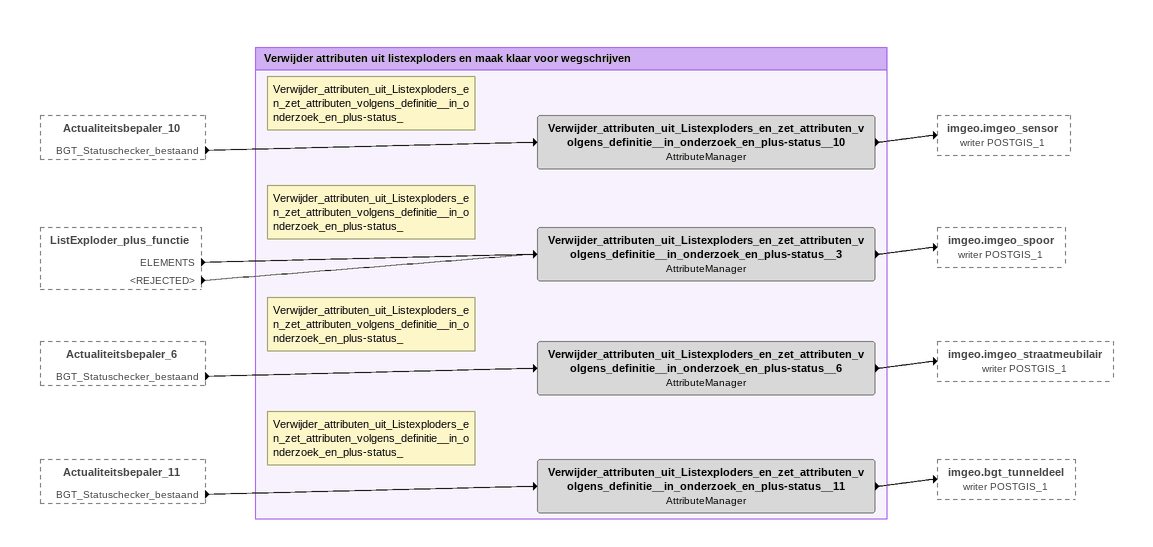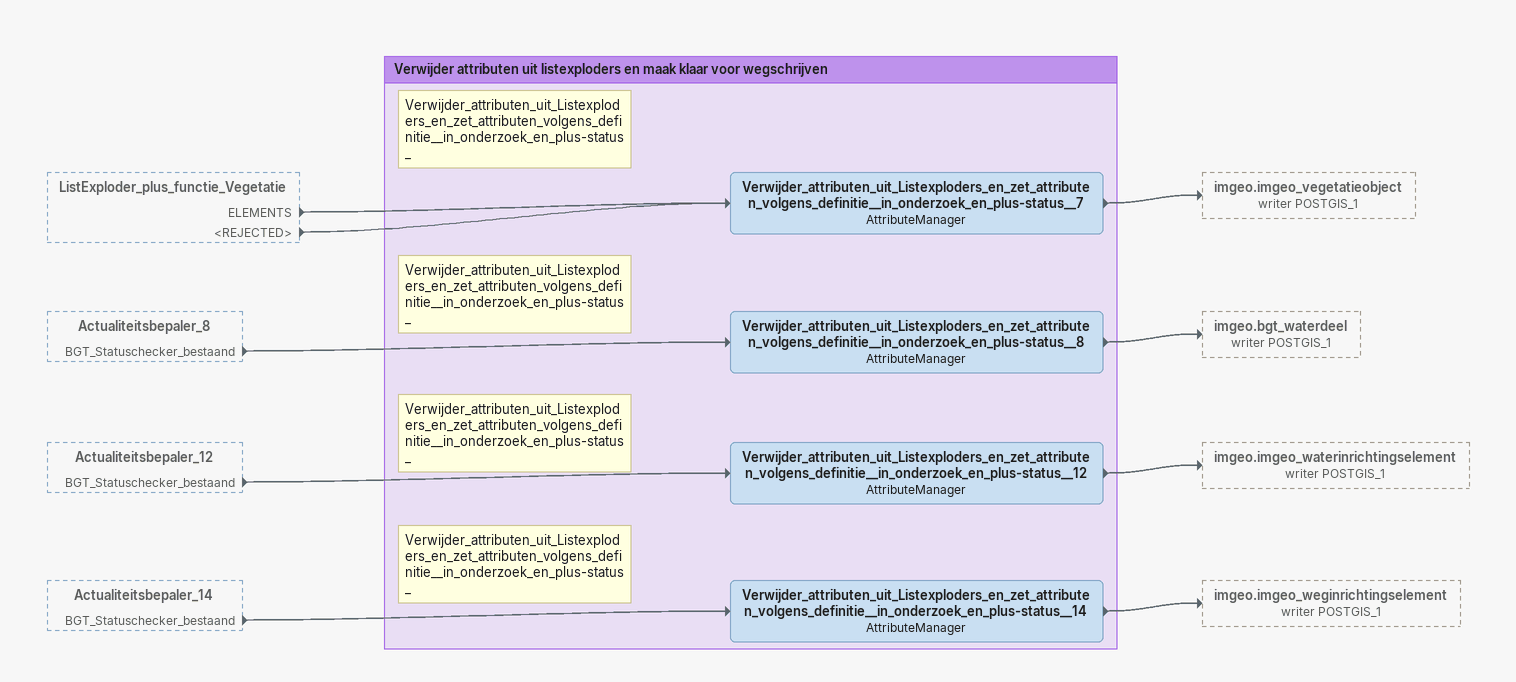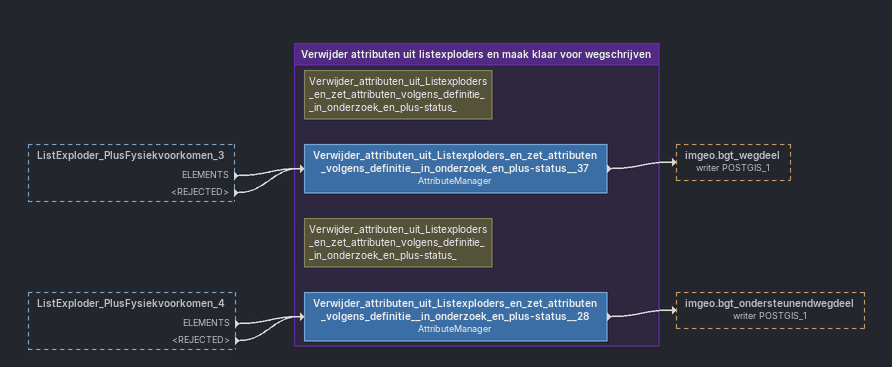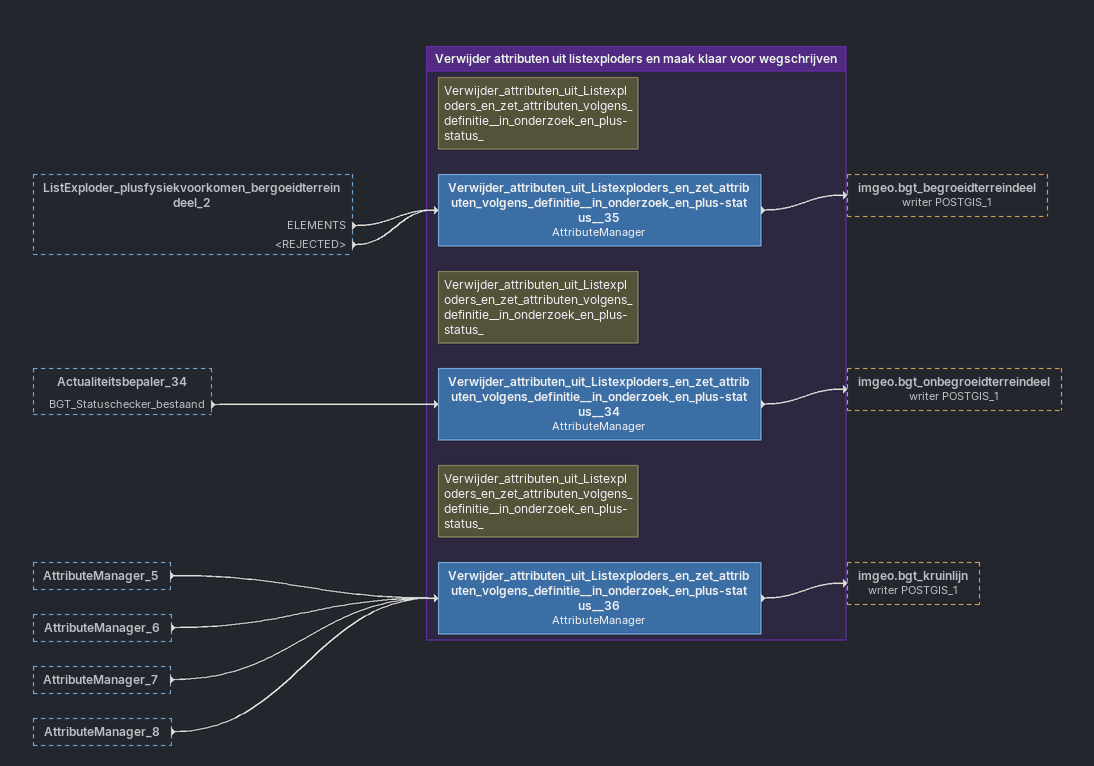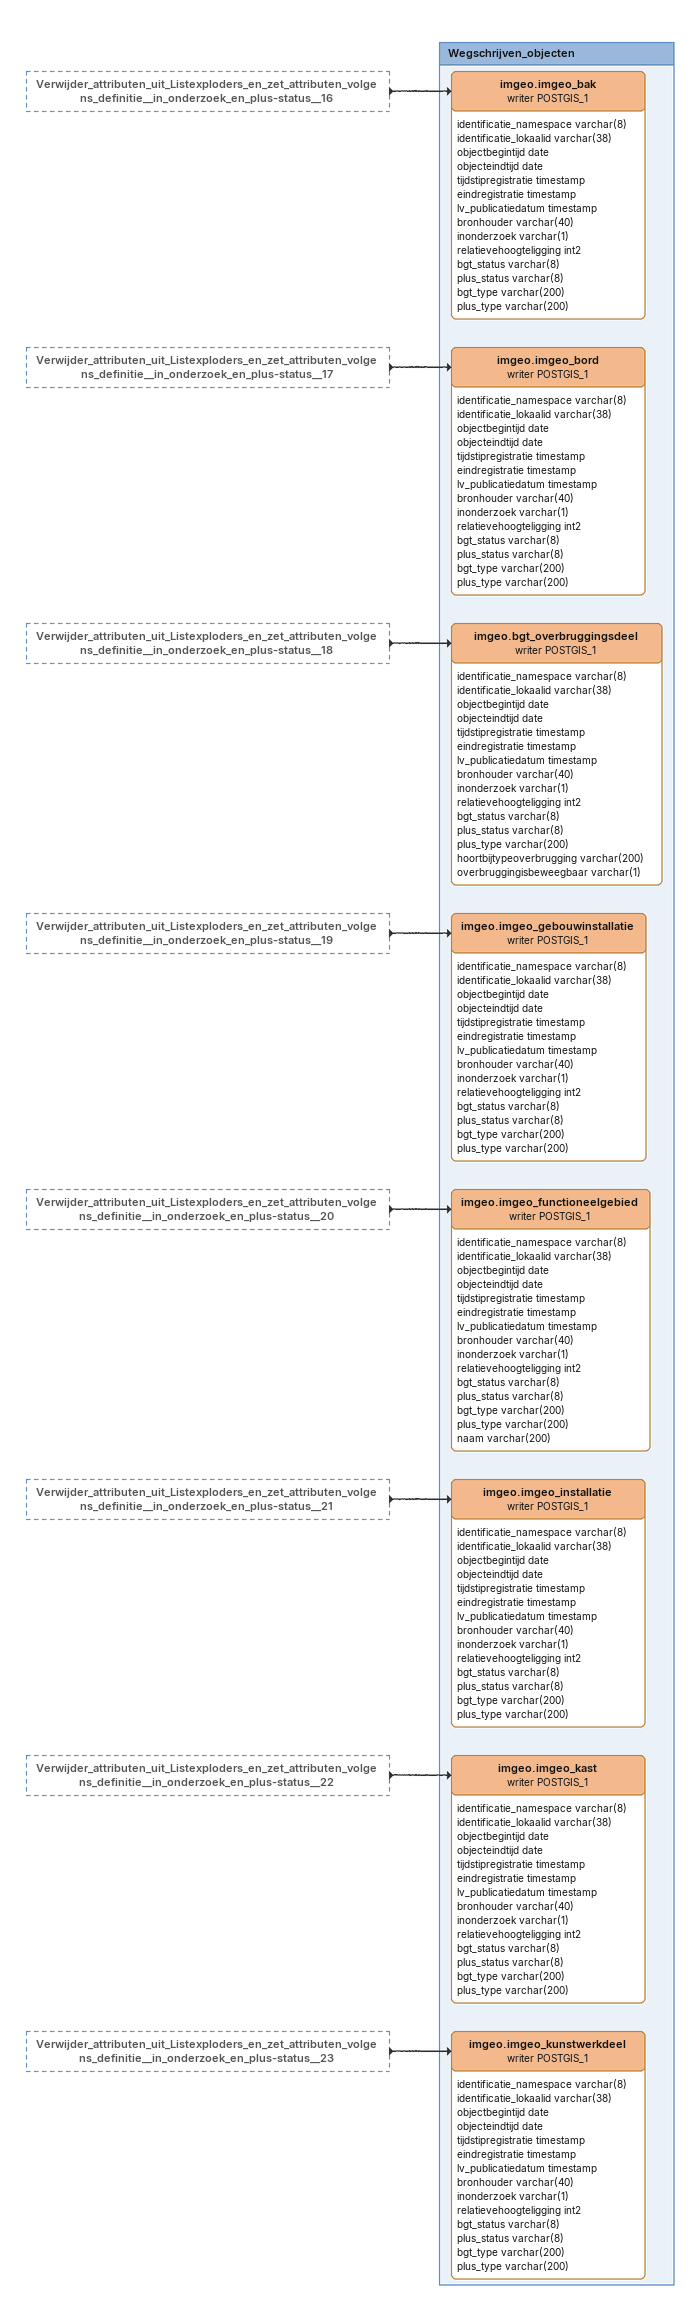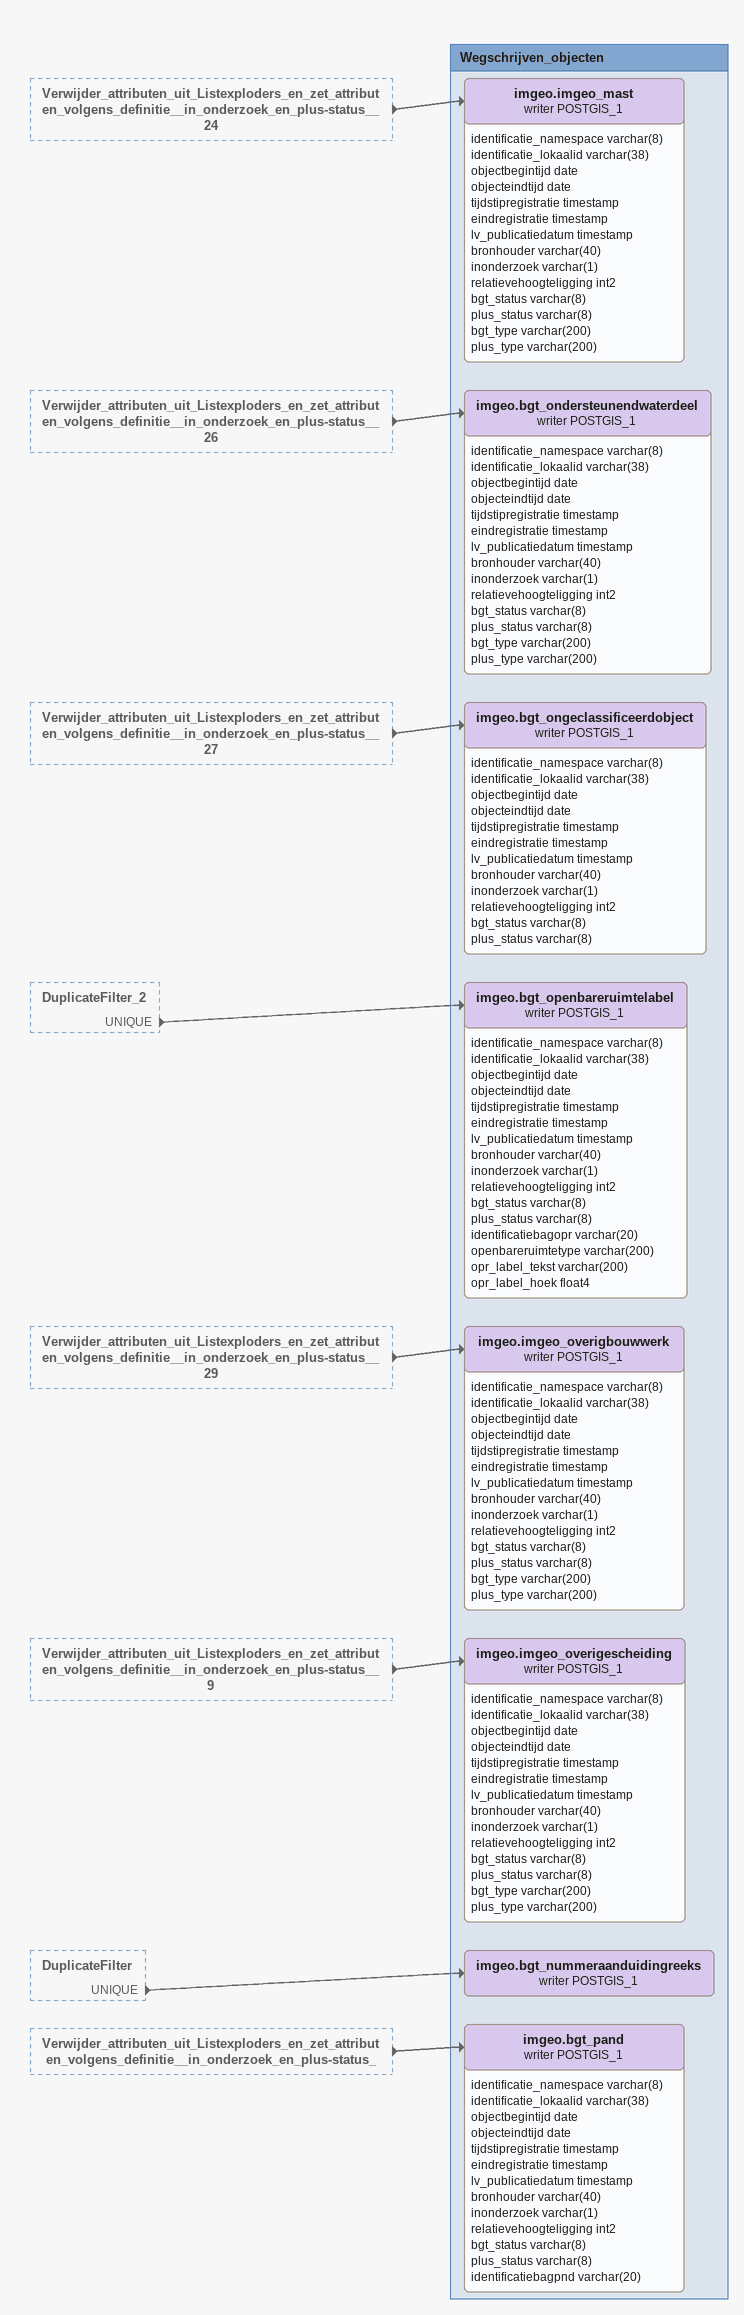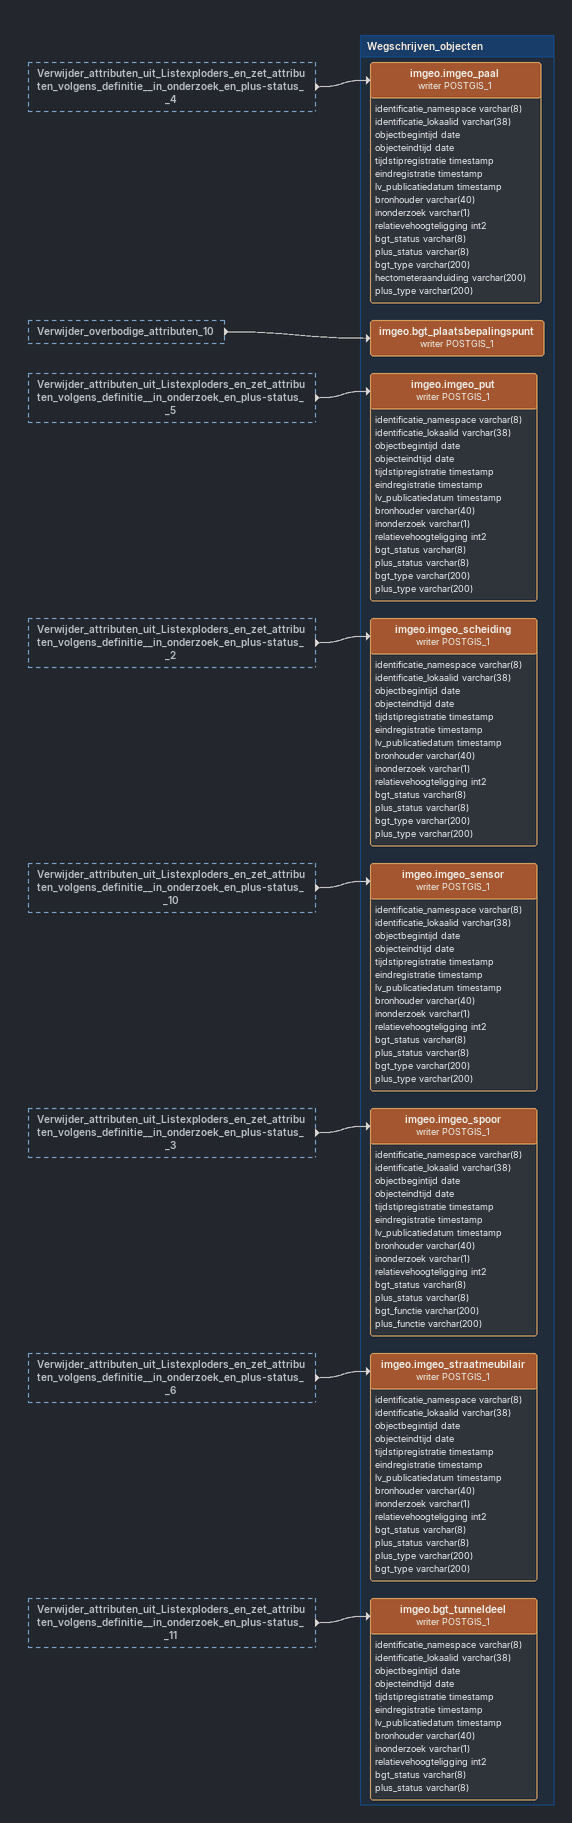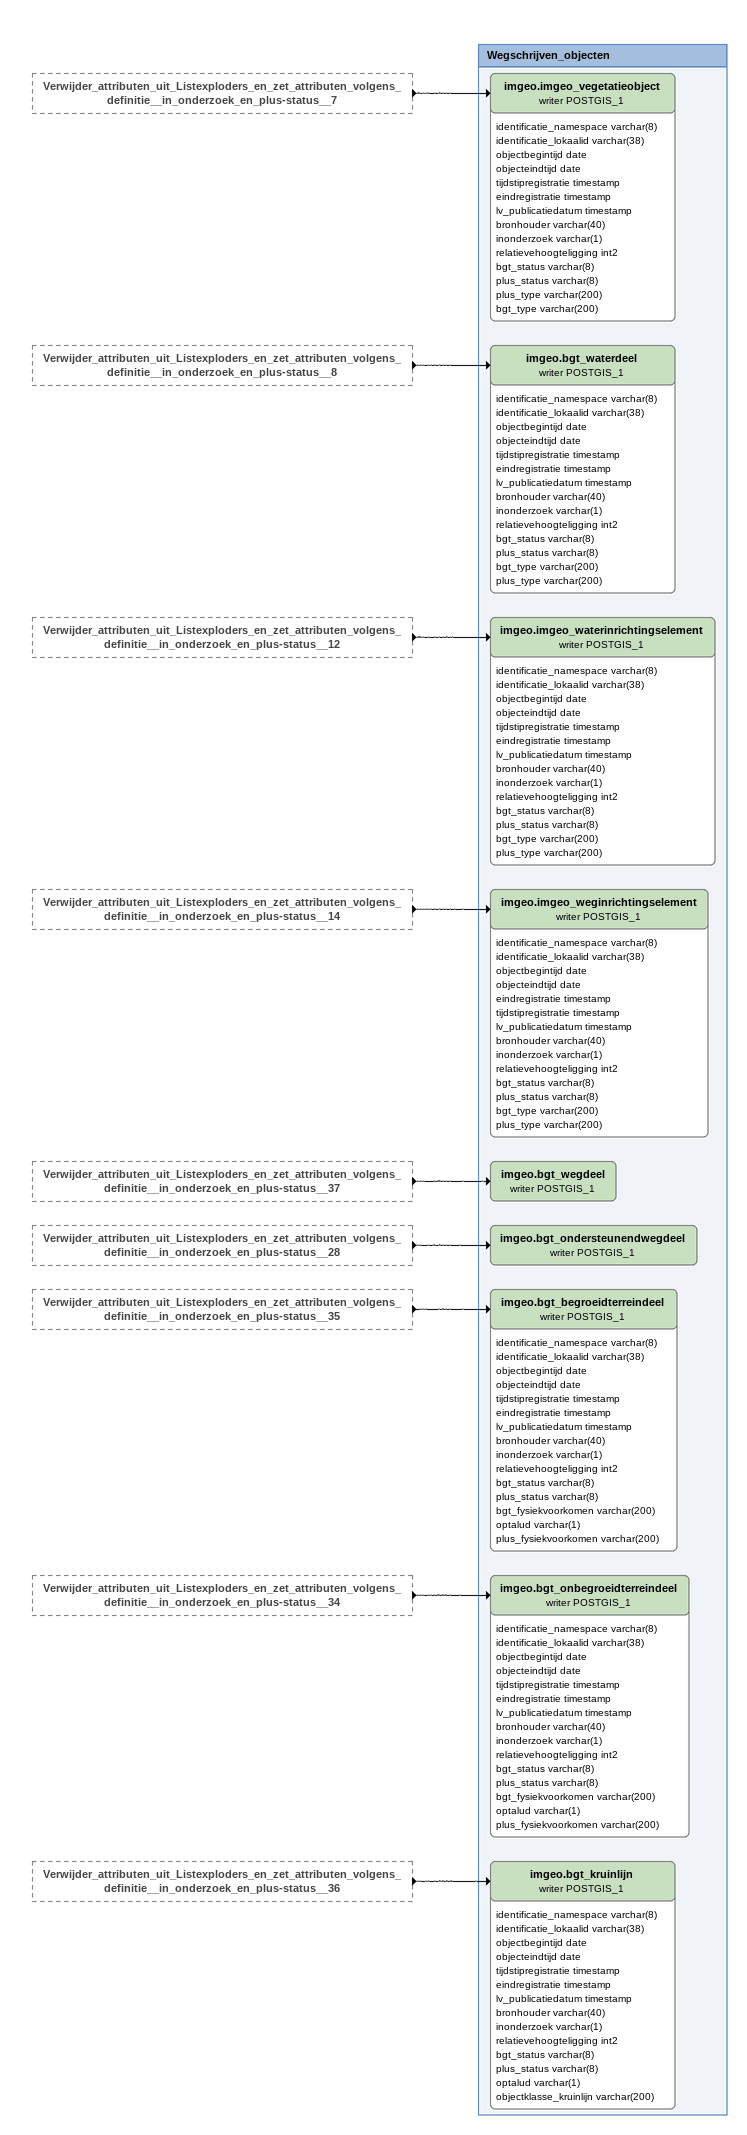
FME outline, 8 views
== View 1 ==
Actualiteitsbepaler_10 [outside]
    BGT_Statuschecker_bestaand -> Verwijder_attributen_uit_Listexploders_en_zet_attributen_volgens_definitie__in_onderzoek_en_plus-status__10
ListExploder_plus_functie [outside]
    ELEMENTS -> Verwijder_attributen_uit_Listexploders_en_zet_attributen_volgens_definitie__in_onderzoek_en_plus-status__3
    <REJECTED> -> Verwijder_attributen_uit_Listexploders_en_zet_attributen_volgens_definitie__in_onderzoek_en_plus-status__3
Actualiteitsbepaler_6 [outside]
    BGT_Statuschecker_bestaand -> Verwijder_attributen_uit_Listexploders_en_zet_attributen_volgens_definitie__in_onderzoek_en_plus-status__6
Actualiteitsbepaler_11 [outside]
    BGT_Statuschecker_bestaand -> Verwijder_attributen_uit_Listexploders_en_zet_attributen_volgens_definitie__in_onderzoek_en_plus-status__11

Bookmark: Verwijder attributen uit listexploders en maak klaar voor wegschrijven
Note: Verwijder_attributen_uit_Listexploders_en_zet_attributen_volgens_definitie__in_onderzoek_en_plus-status_
Verwijder_attributen_uit_Listexploders_en_zet_attributen_volgens_definitie__in_onderzoek_en_plus-status__10: AttributeManager
    -> imgeo.imgeo_sensor (writer POSTGIS_1)
Note: Verwijder_attributen_uit_Listexploders_en_zet_attributen_volgens_definitie__in_onderzoek_en_plus-status_
Verwijder_attributen_uit_Listexploders_en_zet_attributen_volgens_definitie__in_onderzoek_en_plus-status__3: AttributeManager
    -> imgeo.imgeo_spoor (writer POSTGIS_1)
Note: Verwijder_attributen_uit_Listexploders_en_zet_attributen_volgens_definitie__in_onderzoek_en_plus-status_
Verwijder_attributen_uit_Listexploders_en_zet_attributen_volgens_definitie__in_onderzoek_en_plus-status__6: AttributeManager
    -> imgeo.imgeo_straatmeubilair (writer POSTGIS_1)
Note: Verwijder_attributen_uit_Listexploders_en_zet_attributen_volgens_definitie__in_onderzoek_en_plus-status_
Verwijder_attributen_uit_Listexploders_en_zet_attributen_volgens_definitie__in_onderzoek_en_plus-status__11: AttributeManager
    -> imgeo.bgt_tunneldeel (writer POSTGIS_1)

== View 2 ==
ListExploder_plus_functie_Vegetatie [outside]
    ELEMENTS -> Verwijder_attributen_uit_Listexploders_en_zet_attributen_volgens_definitie__in_onderzoek_en_plus-status__7
    <REJECTED> -> Verwijder_attributen_uit_Listexploders_en_zet_attributen_volgens_definitie__in_onderzoek_en_plus-status__7
Actualiteitsbepaler_8 [outside]
    BGT_Statuschecker_bestaand -> Verwijder_attributen_uit_Listexploders_en_zet_attributen_volgens_definitie__in_onderzoek_en_plus-status__8
Actualiteitsbepaler_12 [outside]
    BGT_Statuschecker_bestaand -> Verwijder_attributen_uit_Listexploders_en_zet_attributen_volgens_definitie__in_onderzoek_en_plus-status__12
Actualiteitsbepaler_14 [outside]
    BGT_Statuschecker_bestaand -> Verwijder_attributen_uit_Listexploders_en_zet_attributen_volgens_definitie__in_onderzoek_en_plus-status__14

Bookmark: Verwijder attributen uit listexploders en maak klaar voor wegschrijven
Note: Verwijder_attributen_uit_Listexploders_en_zet_attributen_volgens_definitie__in_onderzoek_en_plus-status_
Verwijder_attributen_uit_Listexploders_en_zet_attributen_volgens_definitie__in_onderzoek_en_plus-status__7: AttributeManager
    -> imgeo.imgeo_vegetatieobject (writer POSTGIS_1)
Note: Verwijder_attributen_uit_Listexploders_en_zet_attributen_volgens_definitie__in_onderzoek_en_plus-status_
Verwijder_attributen_uit_Listexploders_en_zet_attributen_volgens_definitie__in_onderzoek_en_plus-status__8: AttributeManager
    -> imgeo.bgt_waterdeel (writer POSTGIS_1)
Note: Verwijder_attributen_uit_Listexploders_en_zet_attributen_volgens_definitie__in_onderzoek_en_plus-status_
Verwijder_attributen_uit_Listexploders_en_zet_attributen_volgens_definitie__in_onderzoek_en_plus-status__12: AttributeManager
    -> imgeo.imgeo_waterinrichtingselement (writer POSTGIS_1)
Note: Verwijder_attributen_uit_Listexploders_en_zet_attributen_volgens_definitie__in_onderzoek_en_plus-status_
Verwijder_attributen_uit_Listexploders_en_zet_attributen_volgens_definitie__in_onderzoek_en_plus-status__14: AttributeManager
    -> imgeo.imgeo_weginrichtingselement (writer POSTGIS_1)

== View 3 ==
ListExploder_PlusFysiekvoorkomen_3 [outside]
    ELEMENTS -> Verwijder_attributen_uit_Listexploders_en_zet_attributen_volgens_definitie__in_onderzoek_en_plus-status__37
    <REJECTED> -> Verwijder_attributen_uit_Listexploders_en_zet_attributen_volgens_definitie__in_onderzoek_en_plus-status__37
ListExploder_PlusFysiekvoorkomen_4 [outside]
    ELEMENTS -> Verwijder_attributen_uit_Listexploders_en_zet_attributen_volgens_definitie__in_onderzoek_en_plus-status__28
    <REJECTED> -> Verwijder_attributen_uit_Listexploders_en_zet_attributen_volgens_definitie__in_onderzoek_en_plus-status__28

Bookmark: Verwijder attributen uit listexploders en maak klaar voor wegschrijven
Note: Verwijder_attributen_uit_Listexploders_en_zet_attributen_volgens_definitie__in_onderzoek_en_plus-status_
Verwijder_attributen_uit_Listexploders_en_zet_attributen_volgens_definitie__in_onderzoek_en_plus-status__37: AttributeManager
    -> imgeo.bgt_wegdeel (writer POSTGIS_1)
Note: Verwijder_attributen_uit_Listexploders_en_zet_attributen_volgens_definitie__in_onderzoek_en_plus-status_
Verwijder_attributen_uit_Listexploders_en_zet_attributen_volgens_definitie__in_onderzoek_en_plus-status__28: AttributeManager
    -> imgeo.bgt_ondersteunendwegdeel (writer POSTGIS_1)

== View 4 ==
ListExploder_plusfysiekvoorkomen_bergoeidterreindeel_2 [outside]
    ELEMENTS -> Verwijder_attributen_uit_Listexploders_en_zet_attributen_volgens_definitie__in_onderzoek_en_plus-status__35
    <REJECTED> -> Verwijder_attributen_uit_Listexploders_en_zet_attributen_volgens_definitie__in_onderzoek_en_plus-status__35
Actualiteitsbepaler_34 [outside]
    BGT_Statuschecker_bestaand -> Verwijder_attributen_uit_Listexploders_en_zet_attributen_volgens_definitie__in_onderzoek_en_plus-status__34
AttributeManager_5 [outside]
    -> Verwijder_attributen_uit_Listexploders_en_zet_attributen_volgens_definitie__in_onderzoek_en_plus-status__36
AttributeManager_6 [outside]
    -> Verwijder_attributen_uit_Listexploders_en_zet_attributen_volgens_definitie__in_onderzoek_en_plus-status__36
AttributeManager_7 [outside]
    -> Verwijder_attributen_uit_Listexploders_en_zet_attributen_volgens_definitie__in_onderzoek_en_plus-status__36
AttributeManager_8 [outside]
    -> Verwijder_attributen_uit_Listexploders_en_zet_attributen_volgens_definitie__in_onderzoek_en_plus-status__36

Bookmark: Verwijder attributen uit listexploders en maak klaar voor wegschrijven
Note: Verwijder_attributen_uit_Listexploders_en_zet_attributen_volgens_definitie__in_onderzoek_en_plus-status_
Verwijder_attributen_uit_Listexploders_en_zet_attributen_volgens_definitie__in_onderzoek_en_plus-status__35: AttributeManager
    -> imgeo.bgt_begroeidterreindeel (writer POSTGIS_1)
Note: Verwijder_attributen_uit_Listexploders_en_zet_attributen_volgens_definitie__in_onderzoek_en_plus-status_
Verwijder_attributen_uit_Listexploders_en_zet_attributen_volgens_definitie__in_onderzoek_en_plus-status__36: AttributeManager
    -> imgeo.bgt_kruinlijn (writer POSTGIS_1)
Note: Verwijder_attributen_uit_Listexploders_en_zet_attributen_volgens_definitie__in_onderzoek_en_plus-status_
Verwijder_attributen_uit_Listexploders_en_zet_attributen_volgens_definitie__in_onderzoek_en_plus-status__34: AttributeManager
    -> imgeo.bgt_onbegroeidterreindeel (writer POSTGIS_1)

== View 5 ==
Verwijder_attributen_uit_Listexploders_en_zet_attributen_volgens_definitie__in_onderzoek_en_plus-status__16 [outside]
    -> imgeo.imgeo_bak (writer POSTGIS_1)
Verwijder_attributen_uit_Listexploders_en_zet_attributen_volgens_definitie__in_onderzoek_en_plus-status__17 [outside]
    -> imgeo.imgeo_bord (writer POSTGIS_1)
Verwijder_attributen_uit_Listexploders_en_zet_attributen_volgens_definitie__in_onderzoek_en_plus-status__18 [outside]
    -> imgeo.bgt_overbruggingsdeel (writer POSTGIS_1)
Verwijder_attributen_uit_Listexploders_en_zet_attributen_volgens_definitie__in_onderzoek_en_plus-status__19 [outside]
    -> imgeo.imgeo_gebouwinstallatie (writer POSTGIS_1)
Verwijder_attributen_uit_Listexploders_en_zet_attributen_volgens_definitie__in_onderzoek_en_plus-status__20 [outside]
    -> imgeo.imgeo_functioneelgebied (writer POSTGIS_1)
Verwijder_attributen_uit_Listexploders_en_zet_attributen_volgens_definitie__in_onderzoek_en_plus-status__21 [outside]
    -> imgeo.imgeo_installatie (writer POSTGIS_1)
Verwijder_attributen_uit_Listexploders_en_zet_attributen_volgens_definitie__in_onderzoek_en_plus-status__22 [outside]
    -> imgeo.imgeo_kast (writer POSTGIS_1)
Verwijder_attributen_uit_Listexploders_en_zet_attributen_volgens_definitie__in_onderzoek_en_plus-status__23 [outside]
    -> imgeo.imgeo_kunstwerkdeel (writer POSTGIS_1)

Bookmark: Wegschrijven_objecten
imgeo.imgeo_bak (writer POSTGIS_1)
    attributes: identificatie_namespace varchar(8), identificatie_lokaalid varchar(38), objectbegintijd date, objecteindtijd date, tijdstipregistratie timestamp, eindregistratie timestamp, lv_publicatiedatum timestamp, bronhouder varchar(40), inonderzoek varchar(1), relatievehoogteligging int2, bgt_status varchar(8), plus_status varchar(8), bgt_type varchar(200), plus_type varchar(200)
imgeo.imgeo_bord (writer POSTGIS_1)
    attributes: identificatie_namespace varchar(8), identificatie_lokaalid varchar(38), objectbegintijd date, objecteindtijd date, tijdstipregistratie timestamp, eindregistratie timestamp, lv_publicatiedatum timestamp, bronhouder varchar(40), inonderzoek varchar(1), relatievehoogteligging int2, bgt_status varchar(8), plus_status varchar(8), bgt_type varchar(200), plus_type varchar(200)
imgeo.bgt_overbruggingsdeel (writer POSTGIS_1)
    attributes: identificatie_namespace varchar(8), identificatie_lokaalid varchar(38), objectbegintijd date, objecteindtijd date, tijdstipregistratie timestamp, eindregistratie timestamp, lv_publicatiedatum timestamp, bronhouder varchar(40), inonderzoek varchar(1), relatievehoogteligging int2, bgt_status varchar(8), plus_status varchar(8), plus_type varchar(200), hoortbijtypeoverbrugging varchar(200), overbruggingisbeweegbaar varchar(1)
imgeo.imgeo_gebouwinstallatie (writer POSTGIS_1)
    attributes: identificatie_namespace varchar(8), identificatie_lokaalid varchar(38), objectbegintijd date, objecteindtijd date, tijdstipregistratie timestamp, eindregistratie timestamp, lv_publicatiedatum timestamp, bronhouder varchar(40), inonderzoek varchar(1), relatievehoogteligging int2, bgt_status varchar(8), plus_status varchar(8), bgt_type varchar(200), plus_type varchar(200)
imgeo.imgeo_functioneelgebied (writer POSTGIS_1)
    attributes: identificatie_namespace varchar(8), identificatie_lokaalid varchar(38), objectbegintijd date, objecteindtijd date, tijdstipregistratie timestamp, eindregistratie timestamp, lv_publicatiedatum timestamp, bronhouder varchar(40), inonderzoek varchar(1), relatievehoogteligging int2, bgt_status varchar(8), plus_status varchar(8), bgt_type varchar(200), plus_type varchar(200), naam varchar(200)
imgeo.imgeo_installatie (writer POSTGIS_1)
    attributes: identificatie_namespace varchar(8), identificatie_lokaalid varchar(38), objectbegintijd date, objecteindtijd date, tijdstipregistratie timestamp, eindregistratie timestamp, lv_publicatiedatum timestamp, bronhouder varchar(40), inonderzoek varchar(1), relatievehoogteligging int2, bgt_status varchar(8), plus_status varchar(8), bgt_type varchar(200), plus_type varchar(200)
imgeo.imgeo_kast (writer POSTGIS_1)
    attributes: identificatie_namespace varchar(8), identificatie_lokaalid varchar(38), objectbegintijd date, objecteindtijd date, tijdstipregistratie timestamp, eindregistratie timestamp, lv_publicatiedatum timestamp, bronhouder varchar(40), inonderzoek varchar(1), relatievehoogteligging int2, bgt_status varchar(8), plus_status varchar(8), bgt_type varchar(200), plus_type varchar(200)
imgeo.imgeo_kunstwerkdeel (writer POSTGIS_1)
    attributes: identificatie_namespace varchar(8), identificatie_lokaalid varchar(38), objectbegintijd date, objecteindtijd date, tijdstipregistratie timestamp, eindregistratie timestamp, lv_publicatiedatum timestamp, bronhouder varchar(40), inonderzoek varchar(1), relatievehoogteligging int2, bgt_status varchar(8), plus_status varchar(8), bgt_type varchar(200), plus_type varchar(200)

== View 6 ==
Verwijder_attributen_uit_Listexploders_en_zet_attributen_volgens_definitie__in_onderzoek_en_plus-status__24 [outside]
    -> imgeo.imgeo_mast (writer POSTGIS_1)
Verwijder_attributen_uit_Listexploders_en_zet_attributen_volgens_definitie__in_onderzoek_en_plus-status__26 [outside]
    -> imgeo.bgt_ondersteunendwaterdeel (writer POSTGIS_1)
Verwijder_attributen_uit_Listexploders_en_zet_attributen_volgens_definitie__in_onderzoek_en_plus-status__27 [outside]
    -> imgeo.bgt_ongeclassificeerdobject (writer POSTGIS_1)
DuplicateFilter_2 [outside]
    UNIQUE -> imgeo.bgt_openbareruimtelabel (writer POSTGIS_1)
Verwijder_attributen_uit_Listexploders_en_zet_attributen_volgens_definitie__in_onderzoek_en_plus-status__29 [outside]
    -> imgeo.imgeo_overigbouwwerk (writer POSTGIS_1)
Verwijder_attributen_uit_Listexploders_en_zet_attributen_volgens_definitie__in_onderzoek_en_plus-status__9 [outside]
    -> imgeo.imgeo_overigescheiding (writer POSTGIS_1)
DuplicateFilter [outside]
    UNIQUE -> imgeo.bgt_nummeraanduidingreeks (writer POSTGIS_1)
Verwijder_attributen_uit_Listexploders_en_zet_attributen_volgens_definitie__in_onderzoek_en_plus-status_ [outside]
    -> imgeo.bgt_pand (writer POSTGIS_1)

Bookmark: Wegschrijven_objecten
imgeo.imgeo_mast (writer POSTGIS_1)
    attributes: identificatie_namespace varchar(8), identificatie_lokaalid varchar(38), objectbegintijd date, objecteindtijd date, tijdstipregistratie timestamp, eindregistratie timestamp, lv_publicatiedatum timestamp, bronhouder varchar(40), inonderzoek varchar(1), relatievehoogteligging int2, bgt_status varchar(8), plus_status varchar(8), bgt_type varchar(200), plus_type varchar(200)
imgeo.bgt_ondersteunendwaterdeel (writer POSTGIS_1)
    attributes: identificatie_namespace varchar(8), identificatie_lokaalid varchar(38), objectbegintijd date, objecteindtijd date, tijdstipregistratie timestamp, eindregistratie timestamp, lv_publicatiedatum timestamp, bronhouder varchar(40), inonderzoek varchar(1), relatievehoogteligging int2, bgt_status varchar(8), plus_status varchar(8), bgt_type varchar(200), plus_type varchar(200)
imgeo.bgt_ongeclassificeerdobject (writer POSTGIS_1)
    attributes: identificatie_namespace varchar(8), identificatie_lokaalid varchar(38), objectbegintijd date, objecteindtijd date, tijdstipregistratie timestamp, eindregistratie timestamp, lv_publicatiedatum timestamp, bronhouder varchar(40), inonderzoek varchar(1), relatievehoogteligging int2, bgt_status varchar(8), plus_status varchar(8)
imgeo.bgt_openbareruimtelabel (writer POSTGIS_1)
    attributes: identificatie_namespace varchar(8), identificatie_lokaalid varchar(38), objectbegintijd date, objecteindtijd date, tijdstipregistratie timestamp, eindregistratie timestamp, lv_publicatiedatum timestamp, bronhouder varchar(40), inonderzoek varchar(1), relatievehoogteligging int2, bgt_status varchar(8), plus_status varchar(8), identificatiebagopr varchar(20), openbareruimtetype varchar(200), opr_label_tekst varchar(200), opr_label_hoek float4
imgeo.imgeo_overigbouwwerk (writer POSTGIS_1)
    attributes: identificatie_namespace varchar(8), identificatie_lokaalid varchar(38), objectbegintijd date, objecteindtijd date, tijdstipregistratie timestamp, eindregistratie timestamp, lv_publicatiedatum timestamp, bronhouder varchar(40), inonderzoek varchar(1), relatievehoogteligging int2, bgt_status varchar(8), plus_status varchar(8), bgt_type varchar(200), plus_type varchar(200)
imgeo.imgeo_overigescheiding (writer POSTGIS_1)
    attributes: identificatie_namespace varchar(8), identificatie_lokaalid varchar(38), objectbegintijd date, objecteindtijd date, tijdstipregistratie timestamp, eindregistratie timestamp, lv_publicatiedatum timestamp, bronhouder varchar(40), inonderzoek varchar(1), relatievehoogteligging int2, bgt_status varchar(8), plus_status varchar(8), bgt_type varchar(200), plus_type varchar(200)
imgeo.bgt_nummeraanduidingreeks (writer POSTGIS_1)
imgeo.bgt_pand (writer POSTGIS_1)
    attributes: identificatie_namespace varchar(8), identificatie_lokaalid varchar(38), objectbegintijd date, objecteindtijd date, tijdstipregistratie timestamp, eindregistratie timestamp, lv_publicatiedatum timestamp, bronhouder varchar(40), inonderzoek varchar(1), relatievehoogteligging int2, bgt_status varchar(8), plus_status varchar(8), identificatiebagpnd varchar(20)

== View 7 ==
Verwijder_attributen_uit_Listexploders_en_zet_attributen_volgens_definitie__in_onderzoek_en_plus-status__4 [outside]
    -> imgeo.imgeo_paal (writer POSTGIS_1)
Verwijder_overbodige_attributen_10 [outside]
    -> imgeo.bgt_plaatsbepalingspunt (writer POSTGIS_1)
Verwijder_attributen_uit_Listexploders_en_zet_attributen_volgens_definitie__in_onderzoek_en_plus-status__5 [outside]
    -> imgeo.imgeo_put (writer POSTGIS_1)
Verwijder_attributen_uit_Listexploders_en_zet_attributen_volgens_definitie__in_onderzoek_en_plus-status__2 [outside]
    -> imgeo.imgeo_scheiding (writer POSTGIS_1)
Verwijder_attributen_uit_Listexploders_en_zet_attributen_volgens_definitie__in_onderzoek_en_plus-status__10 [outside]
    -> imgeo.imgeo_sensor (writer POSTGIS_1)
Verwijder_attributen_uit_Listexploders_en_zet_attributen_volgens_definitie__in_onderzoek_en_plus-status__3 [outside]
    -> imgeo.imgeo_spoor (writer POSTGIS_1)
Verwijder_attributen_uit_Listexploders_en_zet_attributen_volgens_definitie__in_onderzoek_en_plus-status__6 [outside]
    -> imgeo.imgeo_straatmeubilair (writer POSTGIS_1)
Verwijder_attributen_uit_Listexploders_en_zet_attributen_volgens_definitie__in_onderzoek_en_plus-status__11 [outside]
    -> imgeo.bgt_tunneldeel (writer POSTGIS_1)

Bookmark: Wegschrijven_objecten
imgeo.imgeo_paal (writer POSTGIS_1)
    attributes: identificatie_namespace varchar(8), identificatie_lokaalid varchar(38), objectbegintijd date, objecteindtijd date, tijdstipregistratie timestamp, eindregistratie timestamp, lv_publicatiedatum timestamp, bronhouder varchar(40), inonderzoek varchar(1), relatievehoogteligging int2, bgt_status varchar(8), plus_status varchar(8), bgt_type varchar(200), hectometeraanduiding varchar(200), plus_type varchar(200)
imgeo.bgt_plaatsbepalingspunt (writer POSTGIS_1)
imgeo.imgeo_put (writer POSTGIS_1)
    attributes: identificatie_namespace varchar(8), identificatie_lokaalid varchar(38), objectbegintijd date, objecteindtijd date, tijdstipregistratie timestamp, eindregistratie timestamp, lv_publicatiedatum timestamp, bronhouder varchar(40), inonderzoek varchar(1), relatievehoogteligging int2, bgt_status varchar(8), plus_status varchar(8), bgt_type varchar(200), plus_type varchar(200)
imgeo.imgeo_scheiding (writer POSTGIS_1)
    attributes: identificatie_namespace varchar(8), identificatie_lokaalid varchar(38), objectbegintijd date, objecteindtijd date, tijdstipregistratie timestamp, eindregistratie timestamp, lv_publicatiedatum timestamp, bronhouder varchar(40), inonderzoek varchar(1), relatievehoogteligging int2, bgt_status varchar(8), plus_status varchar(8), bgt_type varchar(200), plus_type varchar(200)
imgeo.imgeo_sensor (writer POSTGIS_1)
    attributes: identificatie_namespace varchar(8), identificatie_lokaalid varchar(38), objectbegintijd date, objecteindtijd date, tijdstipregistratie timestamp, eindregistratie timestamp, lv_publicatiedatum timestamp, bronhouder varchar(40), inonderzoek varchar(1), relatievehoogteligging int2, bgt_status varchar(8), plus_status varchar(8), bgt_type varchar(200), plus_type varchar(200)
imgeo.imgeo_spoor (writer POSTGIS_1)
    attributes: identificatie_namespace varchar(8), identificatie_lokaalid varchar(38), objectbegintijd date, objecteindtijd date, tijdstipregistratie timestamp, eindregistratie timestamp, lv_publicatiedatum timestamp, bronhouder varchar(40), inonderzoek varchar(1), relatievehoogteligging int2, bgt_status varchar(8), plus_status varchar(8), bgt_functie varchar(200), plus_functie varchar(200)
imgeo.imgeo_straatmeubilair (writer POSTGIS_1)
    attributes: identificatie_namespace varchar(8), identificatie_lokaalid varchar(38), objectbegintijd date, objecteindtijd date, tijdstipregistratie timestamp, eindregistratie timestamp, lv_publicatiedatum timestamp, bronhouder varchar(40), inonderzoek varchar(1), relatievehoogteligging int2, bgt_status varchar(8), plus_status varchar(8), plus_type varchar(200), bgt_type varchar(200)
imgeo.bgt_tunneldeel (writer POSTGIS_1)
    attributes: identificatie_namespace varchar(8), identificatie_lokaalid varchar(38), objectbegintijd date, objecteindtijd date, tijdstipregistratie timestamp, eindregistratie timestamp, lv_publicatiedatum timestamp, bronhouder varchar(40), inonderzoek varchar(1), relatievehoogteligging int2, bgt_status varchar(8), plus_status varchar(8)

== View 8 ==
Verwijder_attributen_uit_Listexploders_en_zet_attributen_volgens_definitie__in_onderzoek_en_plus-status__7 [outside]
    -> imgeo.imgeo_vegetatieobject (writer POSTGIS_1)
Verwijder_attributen_uit_Listexploders_en_zet_attributen_volgens_definitie__in_onderzoek_en_plus-status__8 [outside]
    -> imgeo.bgt_waterdeel (writer POSTGIS_1)
Verwijder_attributen_uit_Listexploders_en_zet_attributen_volgens_definitie__in_onderzoek_en_plus-status__12 [outside]
    -> imgeo.imgeo_waterinrichtingselement (writer POSTGIS_1)
Verwijder_attributen_uit_Listexploders_en_zet_attributen_volgens_definitie__in_onderzoek_en_plus-status__14 [outside]
    -> imgeo.imgeo_weginrichtingselement (writer POSTGIS_1)
Verwijder_attributen_uit_Listexploders_en_zet_attributen_volgens_definitie__in_onderzoek_en_plus-status__37 [outside]
    -> imgeo.bgt_wegdeel (writer POSTGIS_1)
Verwijder_attributen_uit_Listexploders_en_zet_attributen_volgens_definitie__in_onderzoek_en_plus-status__28 [outside]
    -> imgeo.bgt_ondersteunendwegdeel (writer POSTGIS_1)
Verwijder_attributen_uit_Listexploders_en_zet_attributen_volgens_definitie__in_onderzoek_en_plus-status__35 [outside]
    -> imgeo.bgt_begroeidterreindeel (writer POSTGIS_1)
Verwijder_attributen_uit_Listexploders_en_zet_attributen_volgens_definitie__in_onderzoek_en_plus-status__34 [outside]
    -> imgeo.bgt_onbegroeidterreindeel (writer POSTGIS_1)
Verwijder_attributen_uit_Listexploders_en_zet_attributen_volgens_definitie__in_onderzoek_en_plus-status__36 [outside]
    -> imgeo.bgt_kruinlijn (writer POSTGIS_1)

Bookmark: Wegschrijven_objecten
imgeo.imgeo_vegetatieobject (writer POSTGIS_1)
    attributes: identificatie_namespace varchar(8), identificatie_lokaalid varchar(38), objectbegintijd date, objecteindtijd date, tijdstipregistratie timestamp, eindregistratie timestamp, lv_publicatiedatum timestamp, bronhouder varchar(40), inonderzoek varchar(1), relatievehoogteligging int2, bgt_status varchar(8), plus_status varchar(8), plus_type varchar(200), bgt_type varchar(200)
imgeo.bgt_waterdeel (writer POSTGIS_1)
    attributes: identificatie_namespace varchar(8), identificatie_lokaalid varchar(38), objectbegintijd date, objecteindtijd date, tijdstipregistratie timestamp, eindregistratie timestamp, lv_publicatiedatum timestamp, bronhouder varchar(40), inonderzoek varchar(1), relatievehoogteligging int2, bgt_status varchar(8), plus_status varchar(8), bgt_type varchar(200), plus_type varchar(200)
imgeo.imgeo_waterinrichtingselement (writer POSTGIS_1)
    attributes: identificatie_namespace varchar(8), identificatie_lokaalid varchar(38), objectbegintijd date, objecteindtijd date, tijdstipregistratie timestamp, eindregistratie timestamp, lv_publicatiedatum timestamp, bronhouder varchar(40), inonderzoek varchar(1), relatievehoogteligging int2, bgt_status varchar(8), plus_status varchar(8), bgt_type varchar(200), plus_type varchar(200)
imgeo.imgeo_weginrichtingselement (writer POSTGIS_1)
    attributes: identificatie_namespace varchar(8), identificatie_lokaalid varchar(38), objectbegintijd date, objecteindtijd date, eindregistratie timestamp, tijdstipregistratie timestamp, lv_publicatiedatum timestamp, bronhouder varchar(40), inonderzoek varchar(1), relatievehoogteligging int2, bgt_status varchar(8), plus_status varchar(8), bgt_type varchar(200), plus_type varchar(200)
imgeo.bgt_wegdeel (writer POSTGIS_1)
imgeo.bgt_ondersteunendwegdeel (writer POSTGIS_1)
imgeo.bgt_begroeidterreindeel (writer POSTGIS_1)
    attributes: identificatie_namespace varchar(8), identificatie_lokaalid varchar(38), objectbegintijd date, objecteindtijd date, tijdstipregistratie timestamp, eindregistratie timestamp, lv_publicatiedatum timestamp, bronhouder varchar(40), inonderzoek varchar(1), relatievehoogteligging int2, bgt_status varchar(8), plus_status varchar(8), bgt_fysiekvoorkomen varchar(200), optalud varchar(1), plus_fysiekvoorkomen varchar(200)
imgeo.bgt_kruinlijn (writer POSTGIS_1)
    attributes: identificatie_namespace varchar(8), identificatie_lokaalid varchar(38), objectbegintijd date, objecteindtijd date, tijdstipregistratie timestamp, eindregistratie timestamp, lv_publicatiedatum timestamp, bronhouder varchar(40), inonderzoek varchar(1), relatievehoogteligging int2, bgt_status varchar(8), plus_status varchar(8), optalud varchar(1), objectklasse_kruinlijn varchar(200)
imgeo.bgt_onbegroeidterreindeel (writer POSTGIS_1)
    attributes: identificatie_namespace varchar(8), identificatie_lokaalid varchar(38), objectbegintijd date, objecteindtijd date, tijdstipregistratie timestamp, eindregistratie timestamp, lv_publicatiedatum timestamp, bronhouder varchar(40), inonderzoek varchar(1), relatievehoogteligging int2, bgt_status varchar(8), plus_status varchar(8), bgt_fysiekvoorkomen varchar(200), optalud varchar(1), plus_fysiekvoorkomen varchar(200)
